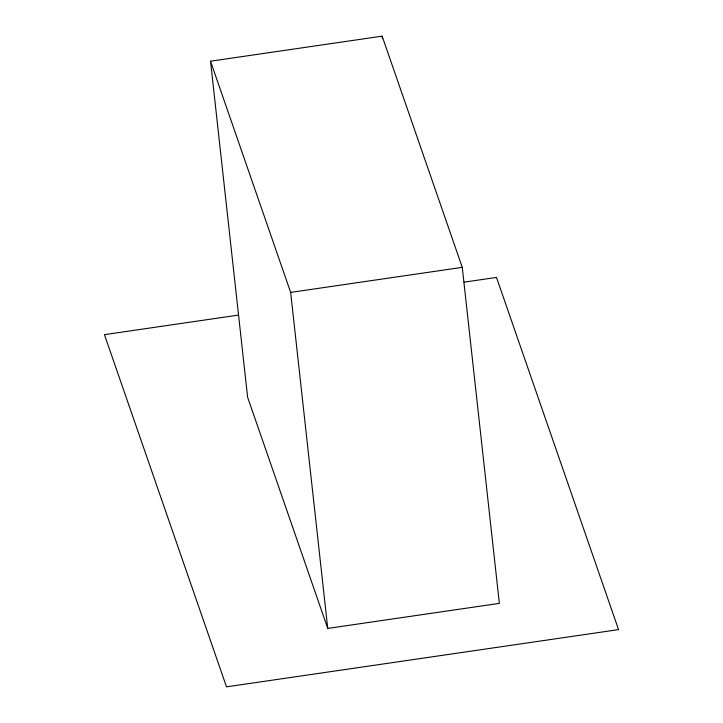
<?xml version="1.0" encoding="UTF-8"?>
<svg xmlns="http://www.w3.org/2000/svg" width="723" height="723" viewBox="0 0 723 723"><rect width="100%" height="100%" fill="white"/><g stroke="black" fill="none" stroke-linecap="round" stroke-linejoin="round"><path stroke-width="1.08" d="M210.529 61.202L382.142 36.15L462.268 267.347L499.367 603.371L327.754 628.423L247.618 397.225L210.529 61.202L290.655 292.399L327.754 628.423M290.655 292.399L462.268 267.347M238.482 315.092L104.446 334.659L226.507 686.85L618.554 629.616L496.493 277.424L464.103 282.16M382.142 36.15L382.386 38.391"/></g></svg>
